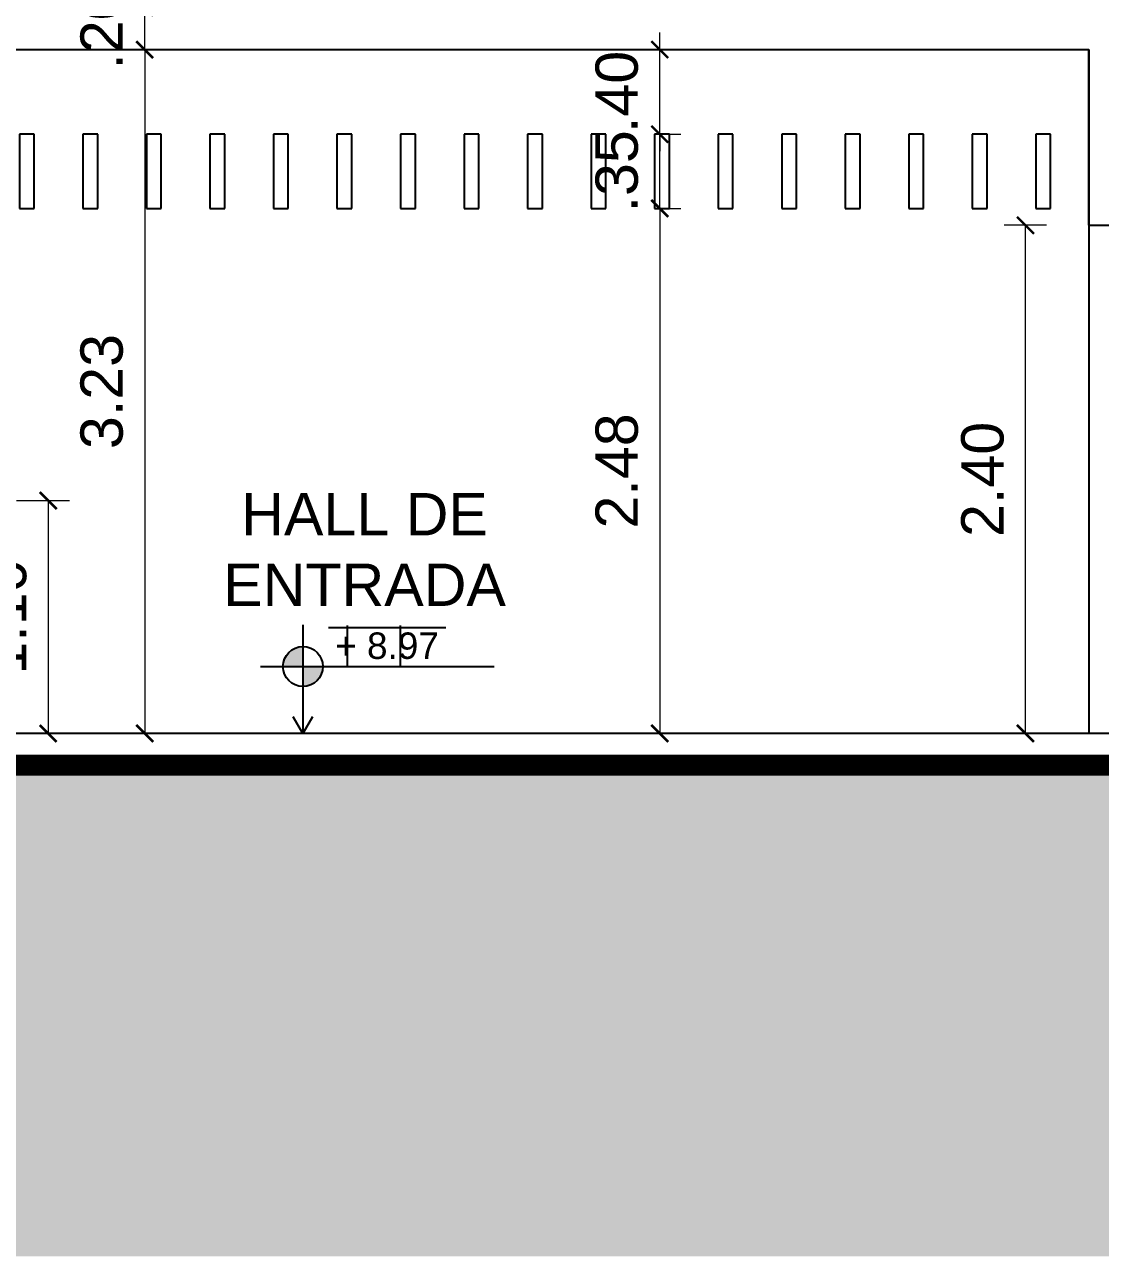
# Model space of a CAD drawing. Header units: metres. Extents: x 2362 to 4220, y 91 to 382.
# Drawn here: x 3268.45 to 3273.53, y 239.56 to 245.38 of the extents above; entities that cross this region are included whole.
import ezdxf

# ---------------------------------------------------------------- set-up
doc = ezdxf.new("R2010")
doc.units = ezdxf.units.M
doc.header["$LTSCALE"] = 5
doc.header["$MEASUREMENT"] = 0
doc.linetypes.add('DASHED', pattern=[0.75, 0.5, -0.25])
doc.layers.add('2prancha', color=4, linetype='Continuous', lineweight=18)
doc.layers.add('texto', color=3, linetype='Continuous', lineweight=25)
for name, color, linetype in [('COTA 1 100', 2, 'Continuous'), ('COTA DE NÍVEL', 1, 'Continuous'), ('HACHURA PISOS', 250, 'Continuous'), ('PENA 01', 1, 'Continuous'), ('PENA 02', 2, 'Continuous'), ('PENA 06', 6, 'Continuous'), ('projeção', 7, 'DASHED')]:
    doc.layers.add(name, color=color, linetype=linetype)
doc.styles.add('GRAF', font='GRAF.SHX')
doc.styles.add('Luana', font='arial.ttf')
doc.dimstyles.new('arial100', dxfattribs={"dimtxt": 0.2, "dimasz": 0.08, "dimexe": 0.1, "dimexo": 0.2, "dimgap": 0.1, "dimtad": 1, "dimzin": 4, "dimdsep": 46, "dimtxsty": 'Luana', "dimblk": 'ARCHTICK', "dimcen": 0, "dimclrd": 7, "dimclre": 7, "dimclrt": 256, "dimadec": 0, "dimazin": 0, "dimtfac": 1, "dimtix": 1, "dimtmove": 0, "dimatfit": 3, "dimldrblk": 'CLOSEDBLANK', "dimfxl": 0, "dimlwd": 5, "dimlwe": 5, "dimarcsym": 0})

# ---------------------------------------------------------------- blocks, each defined once
blk = doc.blocks.new('_ArchTick')
at = {"color": 0, "linetype": 'ByBlock', "const_width": 0.15}
blk.add_lwpolyline([(-0.5, -0.5), (0.5, 0.5)], dxfattribs=at)
blk = doc.blocks.new('*D32')
at = {"layer": 'COTA 1 100', "color": 7, "lineweight": 5, "ltscale": 1.5}
for p, q in [((3268.4075, 243.1319), (3268.6575, 243.1319)), ((3268.5575, 243.1319), (3268.5575, 242.0319)), ((3268.4075, 242.0319), (3268.6575, 242.0319))]:
    blk.add_line(p, q, dxfattribs=at)
at = {"layer": 'Defpoints', "color": 0, "ltscale": 1.5}
for p in [(3267.4714, 243.1319), (3267.4714, 242.0319), (3268.5575, 242.0319)]:
    blk.add_point(p, dxfattribs=at)
at = {"layer": 'COTA 1 100', "color": 7, "lineweight": 5, "ltscale": 1.5, "xscale": 0.08, "yscale": 0.08, "zscale": 0.08}
for p, rotation in [((3268.5575, 243.1319), 90), ((3268.5575, 242.0319), 270)]:
    blk.add_blockref('_ArchTick', p, dxfattribs=dict(at, rotation=rotation))
at = {"layer": 'COTA 1 100', "ltscale": 1.5, "insert": (3268.3554, 242.5819), "char_height": 0.2, "attachment_point": 5, "rotation": 90, "style": 'Luana'}
blk.add_mtext('1.10', dxfattribs=at)
blk = doc.blocks.new('_ClosedBlank')
at = {"layer": '2prancha', "color": 0, "lineweight": -2}
for p, q in [((-1, 0.167), (0, 0)), ((-1, 0.167), (-1, -0.167)), ((0, 0), (-1, -0.167))]:
    blk.add_line(p, q, dxfattribs=at)
blk = doc.blocks.new('A$C3A0C460E')
at = {"ltscale": 1.5}
for points in [[(-9.85, -0.75), (-9.78, -0.75), (-9.78, -0.4), (-9.85, -0.4)], [(-9.55, -0.75), (-9.48, -0.75), (-9.48, -0.4), (-9.55, -0.4)], [(-9.25, -0.75), (-9.18, -0.75), (-9.18, -0.4), (-9.25, -0.4)], [(-8.95, -0.75), (-8.88, -0.75), (-8.88, -0.4), (-8.95, -0.4)], [(-8.65, -0.75), (-8.58, -0.75), (-8.58, -0.4), (-8.65, -0.4)], [(-8.35, -0.75), (-8.28, -0.75), (-8.28, -0.4), (-8.35, -0.4)], [(-8.05, -0.75), (-7.98, -0.75), (-7.98, -0.4), (-8.05, -0.4)], [(-7.75, -0.75), (-7.68, -0.75), (-7.68, -0.4), (-7.75, -0.4)], [(-7.45, -0.75), (-7.38, -0.75), (-7.38, -0.4), (-7.45, -0.4)], [(-7.15, -0.75), (-7.08, -0.75), (-7.08, -0.4), (-7.15, -0.4)], [(-6.85, -0.75), (-6.78, -0.75), (-6.78, -0.4), (-6.85, -0.4)], [(-6.55, -0.75), (-6.48, -0.75), (-6.48, -0.4), (-6.55, -0.4)], [(-6.25, -0.75), (-6.18, -0.75), (-6.18, -0.4), (-6.25, -0.4)], [(-5.95, -0.75), (-5.88, -0.75), (-5.88, -0.4), (-5.95, -0.4)], [(-5.65, -0.75), (-5.58, -0.75), (-5.58, -0.4), (-5.65, -0.4)], [(-5.35, -0.75), (-5.28, -0.75), (-5.28, -0.4), (-5.35, -0.4)], [(-5.05, -0.75), (-4.98, -0.75), (-4.98, -0.4), (-5.05, -0.4)], [(-4.75, -0.75), (-4.68, -0.75), (-4.68, -0.4), (-4.75, -0.4)], [(-4.45, -0.75), (-4.38, -0.75), (-4.38, -0.4), (-4.45, -0.4)], [(-4.15, -0.75), (-4.08, -0.75), (-4.08, -0.4), (-4.15, -0.4)], [(-3.85, -0.75), (-3.78, -0.75), (-3.78, -0.4), (-3.85, -0.4)], [(-3.55, -0.75), (-3.48, -0.75), (-3.48, -0.4), (-3.55, -0.4)], [(-3.25, -0.75), (-3.18, -0.75), (-3.18, -0.4), (-3.25, -0.4)], [(-2.95, -0.75), (-2.88, -0.75), (-2.88, -0.4), (-2.95, -0.4)], [(-2.65, -0.75), (-2.58, -0.75), (-2.58, -0.4), (-2.65, -0.4)], [(-2.35, -0.75), (-2.28, -0.75), (-2.28, -0.4), (-2.35, -0.4)], [(-2.05, -0.75), (-1.98, -0.75), (-1.98, -0.4), (-2.05, -0.4)], [(-1.75, -0.75), (-1.68, -0.75), (-1.68, -0.4), (-1.75, -0.4)], [(-1.45, -0.75), (-1.38, -0.75), (-1.38, -0.4), (-1.45, -0.4)], [(-1.15, -0.75), (-1.08, -0.75), (-1.08, -0.4), (-1.15, -0.4)], [(-0.85, -0.75), (-0.78, -0.75), (-0.78, -0.4), (-0.85, -0.4)], [(-0.55, -0.75), (-0.48, -0.75), (-0.48, -0.4), (-0.55, -0.4)], [(-0.25, -0.75), (-0.18, -0.75), (-0.18, -0.4), (-0.25, -0.4)]]:
    blk.add_lwpolyline(points, close=True, dxfattribs=at)
blk = doc.blocks.new('*D33')
at = {"layer": 'COTA 1 100', "color": 7, "lineweight": 5, "ltscale": 1.5}
for p, q in [((3271.4457, 244.5119), (3271.5457, 244.5119)), ((3271.4457, 244.5119), (3271.4457, 242.0319)), ((3271.4457, 242.0319), (3271.5457, 242.0319))]:
    blk.add_line(p, q, dxfattribs=at)
at = {"layer": 'Defpoints', "color": 0, "ltscale": 1.5}
for p in [(3271.4214, 244.5119), (3271.4214, 242.0319), (3271.4457, 242.0319)]:
    blk.add_point(p, dxfattribs=at)
at = {"layer": 'COTA 1 100', "color": 7, "lineweight": 5, "ltscale": 1.5, "xscale": 0.08, "yscale": 0.08, "zscale": 0.08}
for p, rotation in [((3271.4457, 244.5119), 90), ((3271.4457, 242.0319), 270)]:
    blk.add_blockref('_ArchTick', p, dxfattribs=dict(at, rotation=rotation))
at = {"layer": 'COTA 1 100', "ltscale": 1.5, "insert": (3271.2435, 243.2719), "char_height": 0.2, "attachment_point": 5, "rotation": 90, "style": 'Luana'}
blk.add_mtext('2.48', dxfattribs=at)
blk = doc.blocks.new('*D34')
at = {"layer": 'COTA 1 100', "color": 7, "lineweight": 5, "ltscale": 1.5}
for p, q in [((3271.4457, 244.8619), (3271.4457, 244.9419)), ((3271.4457, 244.8619), (3271.5457, 244.8619)), ((3271.4457, 244.5119), (3271.4457, 244.8619)), ((3271.4457, 244.5119), (3271.5457, 244.5119)), ((3271.4457, 244.5119), (3271.4457, 244.4319))]:
    blk.add_line(p, q, dxfattribs=at)
at = {"layer": 'Defpoints', "color": 0, "ltscale": 1.5}
for p in [(3271.4214, 244.8619), (3271.4457, 244.8619), (3271.4214, 244.5119)]:
    blk.add_point(p, dxfattribs=at)
at = {"layer": 'COTA 1 100', "color": 7, "lineweight": 5, "ltscale": 1.5, "xscale": 0.08, "yscale": 0.08, "zscale": 0.08}
for p, rotation in [((3271.4457, 244.8619), 270), ((3271.4457, 244.5119), 90)]:
    blk.add_blockref('_ArchTick', p, dxfattribs=dict(at, rotation=rotation))
at = {"layer": 'COTA 1 100', "ltscale": 1.5, "insert": (3271.2435, 244.6869), "char_height": 0.2, "attachment_point": 5, "rotation": 90, "style": 'Luana'}
blk.add_mtext('.35', dxfattribs=at)
blk = doc.blocks.new('*D35')
at = {"layer": 'COTA 1 100', "color": 7, "lineweight": 5, "ltscale": 1.5}
for p, q in [((3271.4457, 245.2619), (3271.4457, 245.3419)), ((3271.4457, 245.2619), (3271.5457, 245.2619)), ((3271.4457, 244.8619), (3271.4457, 245.2619)), ((3271.4457, 244.8619), (3271.5457, 244.8619)), ((3271.4457, 244.8619), (3271.4457, 244.7819))]:
    blk.add_line(p, q, dxfattribs=at)
at = {"layer": 'Defpoints', "color": 0, "ltscale": 1.5}
for p in [(3271.4214, 245.2619), (3271.4457, 245.2619), (3271.4214, 244.8619)]:
    blk.add_point(p, dxfattribs=at)
at = {"layer": 'COTA 1 100', "color": 7, "lineweight": 5, "ltscale": 1.5, "xscale": 0.08, "yscale": 0.08, "zscale": 0.08}
for p, rotation in [((3271.4457, 245.2619), 270), ((3271.4457, 244.8619), 90)]:
    blk.add_blockref('_ArchTick', p, dxfattribs=dict(at, rotation=rotation))
at = {"layer": 'COTA 1 100', "ltscale": 1.5, "insert": (3271.2435, 245.0619), "char_height": 0.2, "attachment_point": 5, "rotation": 90, "style": 'Luana'}
blk.add_mtext('.40', dxfattribs=at)
blk = doc.blocks.new('*D36')
at = {"layer": 'COTA 1 100', "color": 7, "lineweight": 5, "ltscale": 1.5}
for p, q in [((3269.1632, 245.2619), (3268.9132, 245.2619)), ((3269.0132, 245.2619), (3269.0132, 242.0319)), ((3269.1632, 242.0319), (3268.9132, 242.0319))]:
    blk.add_line(p, q, dxfattribs=at)
at = {"layer": 'Defpoints', "color": 0, "ltscale": 1.5}
for p in [(3273.4714, 245.2619), (3269.0132, 242.0319), (3273.4714, 242.0319)]:
    blk.add_point(p, dxfattribs=at)
at = {"layer": 'COTA 1 100', "color": 7, "lineweight": 5, "ltscale": 1.5, "xscale": 0.08, "yscale": 0.08, "zscale": 0.08}
for p, rotation in [((3269.0132, 245.2619), 90), ((3269.0132, 242.0319), 270)]:
    blk.add_blockref('_ArchTick', p, dxfattribs=dict(at, rotation=rotation))
at = {"layer": 'COTA 1 100', "ltscale": 1.5, "insert": (3268.811, 243.6469), "char_height": 0.2, "attachment_point": 5, "rotation": 90, "style": 'Luana'}
blk.add_mtext('3.23', dxfattribs=at)
blk = doc.blocks.new('*D38')
at = {"layer": 'COTA 1 100', "color": 7, "lineweight": 5, "ltscale": 1.5}
for p, q in [((3273.2714, 244.4319), (3273.0727, 244.4319)), ((3273.1727, 242.0319), (3273.1727, 244.4319)), ((3273.2714, 242.0319), (3273.0727, 242.0319))]:
    blk.add_line(p, q, dxfattribs=at)
at = {"layer": 'Defpoints', "color": 0, "ltscale": 1.5}
for p in [(3273.1727, 244.4319), (3273.4714, 244.4319), (3273.4714, 242.0319)]:
    blk.add_point(p, dxfattribs=at)
at = {"layer": 'COTA 1 100', "color": 7, "lineweight": 5, "ltscale": 1.5, "xscale": 0.08, "yscale": 0.08, "zscale": 0.08}
for p, rotation in [((3273.1727, 244.4319), 90), ((3273.1727, 242.0319), 270)]:
    blk.add_blockref('_ArchTick', p, dxfattribs=dict(at, rotation=rotation))
at = {"layer": 'COTA 1 100', "ltscale": 1.5, "insert": (3272.9705, 243.2319), "char_height": 0.2, "attachment_point": 5, "rotation": 90, "style": 'Luana'}
blk.add_mtext('2.40', dxfattribs=at)
blk = doc.blocks.new('NIV02')
h = blk.add_hatch(color=256)
h.paths.add_polyline_path([(-43.088, -49.029, 0.414214), (-44.592, -50.534), (-43.088, -50.534)])
h.paths.add_polyline_path([(-43.088, -52.038, 0.414214), (-41.584, -50.534), (-43.088, -50.534)])
for p, q in [((-43.088, -47.382), (-43.088, -55.579)), ((-46.274, -50.534), (-28.68, -50.534))]:
    blk.add_line(p, q)
blk.add_lwpolyline([(-42.36, -54.318), (-43.088, -55.579), (-43.816, -54.318)])
blk.add_circle((-43.088, -50.534), 1.504)
at = {"style": 'GRAF'}
blk.add_attdef('ELEV', (-40.663, -49.963), '', height=1.261, dxfattribs=at)
blk = doc.blocks.new('*D40')
at = {"layer": 'COTA 1 100', "color": 7, "lineweight": 5, "ltscale": 1.5}
for p, q in [((3269.0132, 245.4619), (3269.0132, 245.5419)), ((3268.8632, 245.4619), (3269.1132, 245.4619)), ((3269.0132, 245.2619), (3269.0132, 245.4619)), ((3269.1632, 245.2619), (3268.9132, 245.2619)), ((3269.0132, 245.2619), (3269.0132, 245.1819))]:
    blk.add_line(p, q, dxfattribs=at)
at = {"layer": 'Defpoints', "color": 0, "ltscale": 1.5}
for p in [(3268.5464, 245.4619), (3269.0132, 245.4619), (3273.4714, 245.2619)]:
    blk.add_point(p, dxfattribs=at)
at = {"layer": 'COTA 1 100', "color": 7, "lineweight": 5, "ltscale": 1.5, "xscale": 0.08, "yscale": 0.08, "zscale": 0.08}
for p, rotation in [((3269.0132, 245.4619), 270), ((3269.0132, 245.2619), 90)]:
    blk.add_blockref('_ArchTick', p, dxfattribs=dict(at, rotation=rotation))
at = {"layer": 'COTA 1 100', "ltscale": 1.5, "insert": (3268.8111, 245.3619), "char_height": 0.2, "attachment_point": 5, "rotation": 90, "style": 'Luana'}
blk.add_mtext('.20', dxfattribs=at)

msp = doc.modelspace()

# ---------------------------------------------------------------- hatches: boundary and pattern name
at = {"layer": 'HACHURA PISOS'}
h = msp.add_hatch(dxfattribs=at)
h.set_pattern_fill('_USER', color=256, scale=0.25, style=0, double=1, pattern_type=0)
h.set_pattern_definition([(0, (3263.97139, 242.03194), (0, 0.25), []), (90, (3263.97139, 242.03194), (-0.25, 2e-17), [])])
h.paths.add_polyline_path([(3269.8806, 242.3498), (3270.4348, 242.3498), (3270.4348, 242.5413), (3269.8806, 242.5413)])
h.paths.add_polyline_path([(3268.1816, 244.7117), (3268.1816, 245.2001), (3267.7695, 245.2001), (3267.7695, 244.7117)], flags=9)
h.paths.add_polyline_path([(3268.1815, 243.5662), (3268.1815, 244.21), (3267.7693, 244.21), (3267.7693, 243.5662)], flags=9)
h.paths.add_polyline_path([(3268.1816, 242.8362), (3268.1816, 243.3246), (3267.7695, 243.3246), (3267.7695, 242.8362)], flags=9)
h.paths.add_polyline_path([(3268.1816, 242.2255), (3268.1816, 242.8693), (3267.7695, 242.8693), (3267.7695, 242.2255)], flags=9)
h.paths.add_polyline_path([(3268.5633, 242.2515), (3268.5633, 242.8953), (3268.1512, 242.8953), (3268.1512, 242.2515)], flags=9)
h.paths.add_polyline_path([(3271.4515, 242.9521), (3271.4515, 243.5959), (3271.0393, 243.5959), (3271.0393, 242.9521)], flags=9)
h.paths.add_polyline_path([(3271.4513, 244.4356), (3271.4513, 244.924), (3271.0392, 244.924), (3271.0392, 244.4356)], flags=9)
h.paths.add_polyline_path([(3271.4515, 244.8117), (3271.4515, 245.3001), (3271.0393, 245.3001), (3271.0393, 244.8117)], flags=9)
h.paths.add_polyline_path([(3269.0188, 243.3255), (3269.0188, 243.9693), (3268.6067, 243.9693), (3268.6067, 243.3255)], flags=9)
h.paths.add_polyline_path([(3273.1785, 242.9126), (3273.1785, 243.5564), (3272.7663, 243.5564), (3272.7663, 242.9126)], flags=9)
h.paths.add_polyline_path([(3269.019, 245.1117), (3269.019, 245.6001), (3268.6068, 245.6001), (3268.6068, 245.1117)], flags=9)
h.paths.add_polyline_path([(3269.3228, 242.5252), (3270.7583, 242.5252), (3270.7583, 243.2706), (3269.3228, 243.2706)], flags=9)
at = {"layer": 'PENA 01', "ltscale": 1.5}
h = msp.add_hatch(dxfattribs=at)
h.set_pattern_fill('EARTH', color=256, scale=0.75, angle=45, style=0, double=1)
h.set_pattern_definition([(45, (3245.21498, 239.5621), (3e-17, 0.265165), [0.1875, -0.1875]), (45, (3245.16526, 239.61182), (3e-17, 0.265165), [0.1875, -0.1875]), (45, (3245.11554, 239.66154), (3e-17, 0.265165), [0.1875, -0.1875]), (135, (3245.11554, 239.69468), (-0.265165, 6e-17), [0.1875, -0.1875]), (135, (3245.16526, 239.7444), (-0.265165, 6e-17), [0.1875, -0.1875]), (135, (3245.21498, 239.79412), (-0.265165, 6e-17), [0.1875, -0.1875])])
h.paths.add_polyline_path([(3280.3643, 240.8919), (3278.0214, 240.8919), (3278.0214, 241.0579), (3277.6714, 241.0579), (3277.6714, 241.2239), (3277.3214, 241.2239), (3277.3214, 241.3899), (3276.9714, 241.3899), (3276.9714, 241.5559), (3276.6214, 241.5559), (3276.6214, 241.7219), (3275.2605, 241.7219), (3274.1605, 241.8819), (3263.8214, 241.8819), (3263.8214, 241.9119), (3245.215, 241.9119), (3245.215, 239.5621), (3284.8523, 239.5621), (3284.8523, 240.8119), (3280.3643, 240.8119)])

# ---------------------------------------------------------------- linework, layer by layer
msp.add_line((3273.4714, 245.2619), (3273.4714, 242.0319), dxfattribs=at)
at = {"layer": 'PENA 02', "ltscale": 1.5, "const_width": 0.1}
msp.add_lwpolyline([(3284.8523, 240.8519), (3280.3643, 240.8519), (3280.3643, 240.9538), (3278.0214, 240.9838), (3278.0214, 241.1319), (3277.6714, 241.1319), (3277.6714, 241.2819), (3277.3214, 241.2819), (3277.3214, 241.4319), (3276.9714, 241.4319), (3276.9714, 241.5819), (3276.6214, 241.5819), (3276.6214, 241.7319), (3275.2605, 241.7319), (3274.1605, 241.8819), (3263.8214, 241.8819), (3263.8214, 241.9119), (3245.215, 241.9119)], dxfattribs=at)
at = {"layer": 'PENA 06', "ltscale": 1.5}
for q in [(3273.4714, 245.2619), (3273.6214, 244.4319)]:
    msp.add_line((3273.4714, 244.4319), q, dxfattribs=at)
for points in [[(3263.6214, 245.2619), (3273.4714, 245.2619)], [(3273.4714, 245.2619), (3273.4714, 244.5319)], [(3276.7714, 241.8819), (3275.2714, 241.8819), (3274.1714, 242.0319), (3263.9714, 242.0319), (3263.9714, 242.0619), (3260.6214, 242.0619)]]:
    msp.add_lwpolyline(points, dxfattribs=at)

# ---------------------------------------------------------------- block references
at = {"layer": 'COTA DE NÍVEL', "ltscale": 0.05}
ref = msp.add_blockref('NIV02', (3272.4608, 245.5149), dxfattribs=dict(at, xscale=0.06266711229946524, yscale=0.06266711229946524, zscale=0.06266711229946524))
ref.add_attrib('ELEV', '+ 8.97', (3269.9125, 242.3839), dxfattribs={"layer": '0', "height": 0.125, "style": 'Luana'})
at = {"layer": 'projeção', "ltscale": 1.5}
msp.add_blockref('A$C3A0C460E', (3273.4714, 245.2619), dxfattribs=at)

# ---------------------------------------------------------------- texts
at = {"layer": 'texto', "color": 2, "ltscale": 0.05, "insert": (3270.0516, 242.901), "char_height": 0.2, "width": 1.934, "attachment_point": 5, "style": 'Luana'}
msp.add_mtext('HALL DE ENTRADA', dxfattribs=at)

# ---------------------------------------------------------------- dimensions: what is measured, and where the dimension line sits
at = {"layer": 'COTA 1 100', "ltscale": 1.5}
for base, p1, p2, override, picture, middle in [((3269.0132, 245.4619), (3273.4714, 245.2619), (3268.5464, 245.4619), {"dimfxl": 0.15, "dimfxlon": 1}, '*D40', (3268.8111, 245.3619)), ((3271.4457, 245.2619), (3271.4214, 244.8619), (3271.4214, 245.2619), {"dimtmove": 1, "dimfxl": 0.15, "dimfxlon": 1}, '*D35', (3271.2435, 245.0619)), ((3269.0132, 242.0319), (3273.4714, 245.2619), (3273.4714, 242.0319), {"dimfxl": 0.15, "dimfxlon": 1}, '*D36', (3268.811, 243.6469)), ((3271.4457, 244.8619), (3271.4214, 244.5119), (3271.4214, 244.8619), {"dimtmove": 1, "dimfxl": 0.15, "dimfxlon": 1}, '*D34', (3271.2435, 244.6869)), ((3271.4457, 242.0319), (3271.4214, 244.5119), (3271.4214, 242.0319), {"dimtmove": 1, "dimfxl": 0.15, "dimfxlon": 1}, '*D33', (3271.2435, 243.2719)), ((3273.1727, 244.4319), (3273.4714, 242.0319), (3273.4714, 244.4319), {"dimtmove": 1, "dimfxl": 0.15, "dimfxlon": 1}, '*D38', (3272.9705, 243.2319)), ((3268.5575, 242.0319), (3267.4714, 243.1319), (3267.4714, 242.0319), {"dimfxl": 0.15, "dimfxlon": 1}, '*D32', (3268.3554, 242.5819))]:
    dim = msp.add_linear_dim(base=base, p1=p1, p2=p2, angle=90, dimstyle='arial100', override=override, dxfattribs=at)
    dim.commit()
    dim.dimension.update_dxf_attribs({"geometry": picture, "text_midpoint": middle})

doc.saveas('drawing.dxf')
